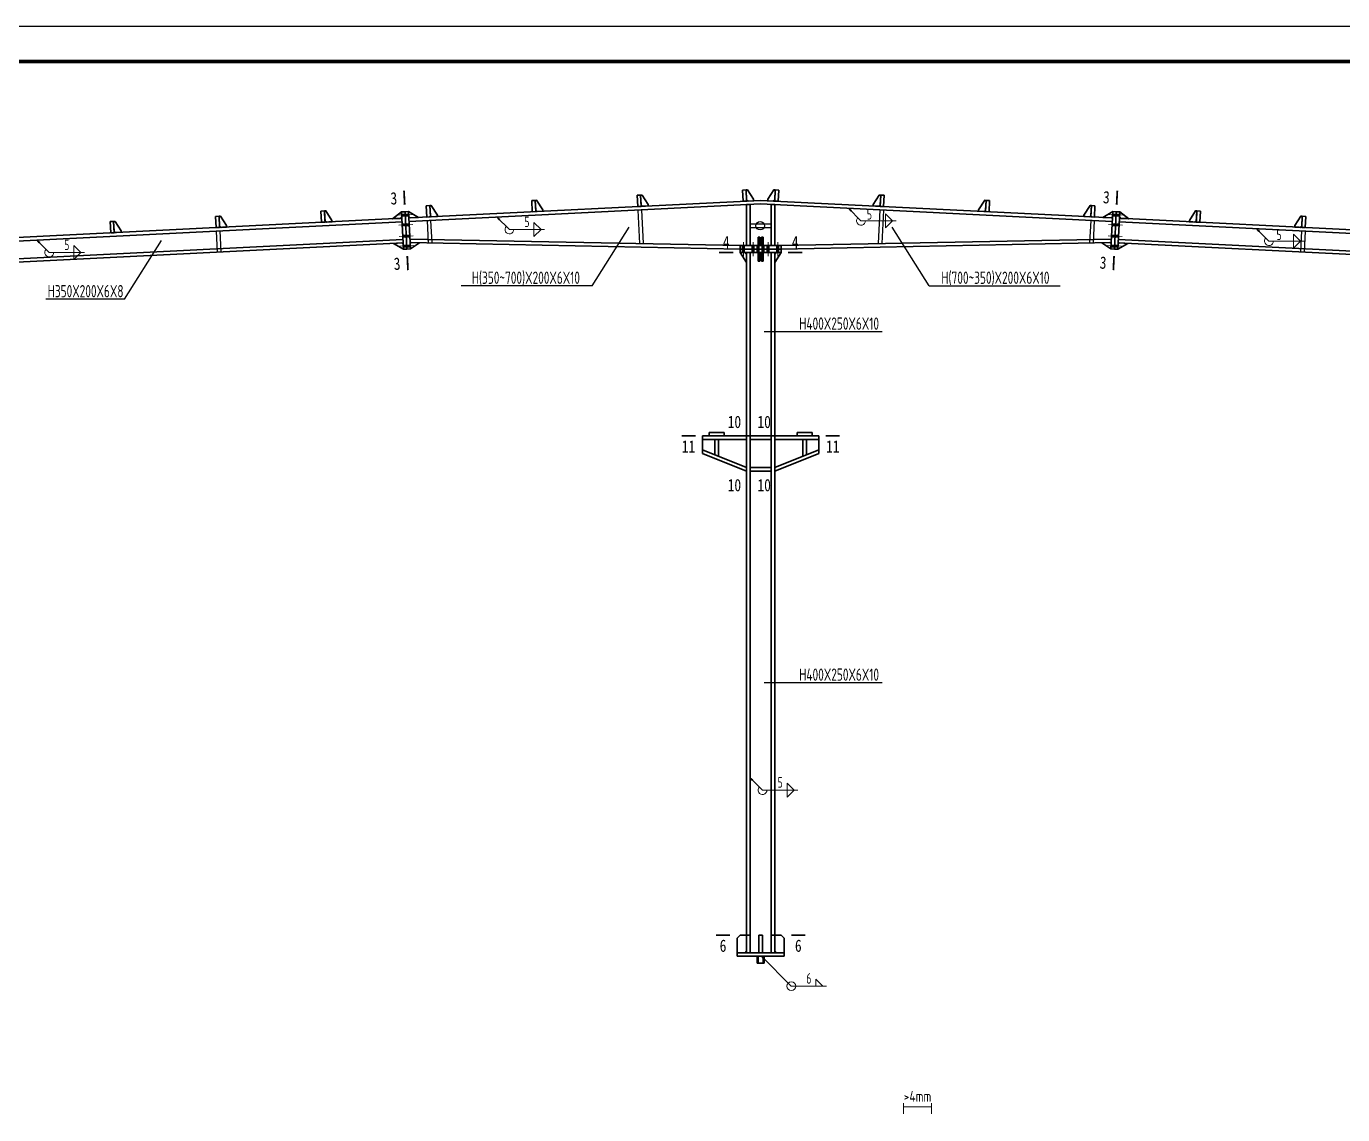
# Model space of a CAD drawing. Extents: x 2072855 to 2883818, y 17306032 to 17674225.
# Drawn here: x 2338501 to 2375920, y 17428500 to 17459459 of the extents above; entities that cross this region are included whole.
import ezdxf
from ezdxf.enums import TextEntityAlignment as Align

# ---------------------------------------------------------------- set-up
doc = ezdxf.new("R2010")
doc.units = 0
doc.header["$LTSCALE"] = 1000
doc.header["$MEASUREMENT"] = 0
for name, color, linetype, lineweight in [('10', 7, 'Continuous', 35), ('114', 2, 'Continuous', 18), ('116', 1, 'Continuous', 35), ('12', 2, 'Continuous', 35), ('14', 2, 'Continuous', 35), ('墙线__粗线', 7, 'Continuous', 18), ('焊缝标注', 9, 'Continuous', 18)]:
    doc.layers.add(name, color=color, linetype=linetype, lineweight=lineweight)
for name, color, linetype in [('3T_WOOD', 21, 'Continuous'), ('BALCONY', 6, 'Continuous'), ('TK', 4, 'Continuous')]:
    doc.layers.add(name, color=color, linetype=linetype)
doc.styles.add('FromPkpm', font='Pkpmeng', dxfattribs={"width": 0.7, "bigfont": 'hztxt'})
doc.styles.add('hztxt', font='Pkpmeng', dxfattribs={"width": 0.7, "bigfont": 'hztxt'})
doc.styles.add('TSSD_Dimension', font='Tssdeng.shx', dxfattribs={"width": 0.7, "bigfont": 'hztxt.shx'})
doc.styles.add('宋体', font='', dxfattribs={"width": 0.8})
doc.styles.get('宋体').set_extended_font_data('SimSun')

# ---------------------------------------------------------------- blocks, each defined once
blk = doc.blocks.new('GeYuanFrame_64154886', base_point=(20.09, 4.53))
at = {"layer": 'TK'}
blk.add_lwpolyline([(20.09, 4.53), (20.09, 598.53), (1176.09, 598.53), (1176.09, 4.53)], close=True, dxfattribs=at)
at = {"layer": 'TK', "const_width": 1}
blk.add_lwpolyline([(45.09, 588.53), (1166.09, 588.53), (1166.09, 14.53), (45.09, 14.53)], close=True, dxfattribs=at)

msp = doc.modelspace()

# ---------------------------------------------------------------- hatches: boundary and pattern name
at = {"layer": '焊缝标注'}
for points in [[(2361874.4, 17454282.5), (2361934.3, 17454201.1), (2361955.6, 17454222.2)], [(2351879.4, 17454032.7), (2351939.3, 17453951.2), (2351960.6, 17453972.3)], [(2338799.2, 17453378.7), (2338859.1, 17453297.2), (2338880.4, 17453318.3)], [(2373470.5, 17453702.7), (2373530.4, 17453621.2), (2373551.7, 17453642.4)], [(2359075.7, 17438086.3), (2359135.5, 17438004.8), (2359156.8, 17438025.9)], [(2359400.7, 17433007.6), (2359460.5, 17432926.1), (2359481.8, 17432947.3)]]:
    msp.add_hatch(color=256, dxfattribs=at).paths.add_polyline_path(points)

# ---------------------------------------------------------------- linework, layer by layer
at = {"color": 3, "lineweight": 35, "ltscale": 100}
for p, q in [((2349375.7, 17454007.6), (2359375.7, 17454507.6)), ((2359375.7, 17454507.6), (2369375.7, 17454007.6)), ((2349380.7, 17453907.7), (2359375.7, 17454407.5)), ((2359375.7, 17454407.5), (2369370.7, 17453907.7)), ((2333575.4, 17453217.6), (2349175.9, 17453997.6)), ((2333580.4, 17453117.7), (2349180.9, 17453897.7)), ((2369570.4, 17453897.7), (2385170.9, 17453117.7)), ((2369575.4, 17453997.6), (2385175.9, 17453217.6)), ((2333605.4, 17452618.3), (2349205.9, 17453398.4)), ((2349405.6, 17453408.6), (2358795.7, 17453222.3)), ((2359955.7, 17453222.3), (2369345.7, 17453408.6)), ((2369545.4, 17453398.4), (2385145.9, 17452618.3)), ((2333610.4, 17452518.5), (2349210.9, 17453298.5)), ((2349410.6, 17453308.5), (2358795.7, 17453122.3)), ((2358975.7, 17447807.6), (2358975.7, 17453022.3)), ((2358975.7, 17453022.3), (2359075.7, 17453022.3)), ((2359075.7, 17447807.6), (2359075.7, 17453022.3)), ((2359675.7, 17447807.6), (2359675.7, 17453022.3)), ((2359675.7, 17453022.3), (2359775.7, 17453022.3)), ((2359775.7, 17447807.6), (2359775.7, 17453022.3)), ((2359955.7, 17453122.3), (2369340.7, 17453308.5)), ((2369540.5, 17453298.5), (2385141, 17452518.5)), ((2358975.7, 17433107.6), (2358975.7, 17447807.6)), ((2358975.7, 17447807.6), (2359075.7, 17447807.6)), ((2359075.7, 17433107.6), (2359075.7, 17447807.6)), ((2359075.7, 17447807.6), (2359675.7, 17447807.6)), ((2359675.7, 17433107.6), (2359675.7, 17447807.6)), ((2359675.7, 17447807.6), (2359775.7, 17447807.6)), ((2359775.7, 17433107.6), (2359775.7, 17447807.6))]:
    msp.add_line(p, q, dxfattribs=at)
at = {"layer": '10', "lineweight": 35, "ltscale": 100, "const_width": 50}
for points in [[(2349236.8, 17454781.6), (2349256.8, 17454382.1)], [(2369514.5, 17454781.6), (2369494.5, 17454382.1)], [(2358195.7, 17453022.3), (2358595.7, 17453022.3)], [(2360555.7, 17453022.3), (2360155.7, 17453022.3)], [(2349349.8, 17452522.5), (2349329.8, 17452922)], [(2369401.5, 17452522.5), (2369421.5, 17452922)], [(2358975.7, 17448407.6), (2358975.7, 17448007.6)], [(2359775.7, 17448407.6), (2359775.7, 17448007.6)], [(2357125.7, 17447807.6), (2357525.7, 17447807.6)], [(2361625.7, 17447807.6), (2361225.7, 17447807.6)], [(2358975.7, 17446207.6), (2358975.7, 17446607.6)], [(2359775.7, 17446207.6), (2359775.7, 17446607.6)], [(2358105.7, 17433607.6), (2358505.7, 17433607.6)], [(2360645.7, 17433607.6), (2360245.7, 17433607.6)]]:
    msp.add_lwpolyline(points, dxfattribs=at)
at = {"layer": '114', "lineweight": 18, "ltscale": 100}
for p, q in [((2349071.5, 17454082.5), (2349471, 17454102.5)), ((2369280.3, 17454102.5), (2369679.8, 17454082.5)), ((2349085.5, 17453802.9), (2349485, 17453822.8)), ((2369266.3, 17453822.8), (2369665.8, 17453802.9)), ((2349101.5, 17453483.3), (2349501, 17453503.2)), ((2369250.3, 17453503.5), (2369649.8, 17453483.5)), ((2349115.5, 17453203.6), (2349515, 17453223.6)), ((2358885.7, 17452922.3), (2358885.7, 17453322.3)), ((2359165.7, 17452922.3), (2359165.7, 17453322.3)), ((2359305.7, 17452922.3), (2359305.7, 17453322.3)), ((2359445.7, 17452922.3), (2359445.7, 17453322.3)), ((2359585.7, 17452922.3), (2359585.7, 17453322.3)), ((2359865.7, 17452922.3), (2359865.7, 17453322.3)), ((2369236.3, 17453223.6), (2369635.8, 17453203.6))]:
    msp.add_line(p, q, dxfattribs=at)
at = {"layer": '114', "color": 1, "lineweight": 70, "ltscale": 100}
for p, q in [((2349171.4, 17454087.5), (2349371.2, 17454097.5)), ((2369380.2, 17454097.5), (2369579.9, 17454087.5)), ((2349185.4, 17453807.9), (2349385.1, 17453817.8)), ((2369366.2, 17453817.8), (2369565.9, 17453807.9)), ((2349201.4, 17453488.3), (2349401.1, 17453498.2)), ((2369350.2, 17453498.5), (2369550, 17453488.5)), ((2349215.4, 17453208.6), (2349415.1, 17453218.6)), ((2358885.7, 17453022.3), (2358885.7, 17453222.3)), ((2359165.7, 17453022.3), (2359165.7, 17453222.3)), ((2359305.7, 17453022.3), (2359305.7, 17453222.3)), ((2359445.7, 17453022.3), (2359445.7, 17453222.3)), ((2359585.7, 17453022.3), (2359585.7, 17453222.3)), ((2359865.7, 17453022.3), (2359865.7, 17453222.3)), ((2369336.2, 17453218.6), (2369536, 17453208.6))]:
    msp.add_line(p, q, dxfattribs=at)
at = {"layer": '116', "lineweight": 35, "ltscale": 100}
for p, q in [((2359275.7, 17433007.6), (2359275.7, 17432807.6)), ((2359275.7, 17432807.6), (2359475.7, 17432807.6)), ((2359305.7, 17433007.6), (2359305.7, 17432807.6)), ((2359445.7, 17433007.6), (2359445.7, 17432807.6)), ((2359475.7, 17433007.6), (2359475.7, 17432807.6))]:
    msp.add_line(p, q, dxfattribs=at)
at = {"layer": '12', "lineweight": 35, "ltscale": 100}
for p, q in [((2352967.7, 17454507.6), (2352867.8, 17454502.6)), ((2352867.8, 17454502.6), (2352883.8, 17454183)), ((2352983.7, 17454188), (2352967.7, 17454507.6)), ((2355963.9, 17454657.4), (2355864, 17454652.4)), ((2355864, 17454652.4), (2355880, 17454332.8)), ((2355979.9, 17454337.8), (2355963.9, 17454657.4)), ((2358960.2, 17454807.2), (2358860.3, 17454802.2)), ((2358860.3, 17454802.2), (2358876.3, 17454482.6)), ((2358876.3, 17454482.6), (2358976.1, 17454487.6)), ((2358976.1, 17454487.6), (2358960.2, 17454807.2)), ((2359775.2, 17454487.6), (2359791.1, 17454807.2)), ((2359875, 17454482.6), (2359775.2, 17454487.6)), ((2359791.1, 17454807.2), (2359891, 17454802.2)), ((2359891, 17454802.2), (2359875, 17454482.6)), ((2362771.4, 17454337.8), (2362787.4, 17454657.4)), ((2362787.4, 17454657.4), (2362887.3, 17454652.4)), ((2362887.3, 17454652.4), (2362871.3, 17454332.8)), ((2365767.7, 17454188), (2365783.7, 17454507.6)), ((2365783.7, 17454507.6), (2365883.5, 17454502.6)), ((2365883.5, 17454502.6), (2365867.5, 17454183)), ((2346975.2, 17454208), (2346875.3, 17454203)), ((2346875.3, 17454203), (2346891.3, 17453883.4)), ((2346991.1, 17453888.4), (2346975.2, 17454208)), ((2349971.4, 17454357.8), (2349871.5, 17454352.8)), ((2349871.5, 17454352.8), (2349887.5, 17454033.2)), ((2349987.4, 17454038.2), (2349971.4, 17454357.8)), ((2352883.8, 17454183), (2352983.7, 17454188)), ((2355880, 17454332.8), (2355979.9, 17454337.8)), ((2362871.3, 17454332.8), (2362771.4, 17454337.8)), ((2365867.5, 17454183), (2365767.7, 17454188)), ((2368763.9, 17454038.2), (2368779.9, 17454357.8)), ((2368779.9, 17454357.8), (2368879.8, 17454352.8)), ((2368879.8, 17454352.8), (2368863.8, 17454033.2)), ((2371760.2, 17453888.4), (2371776.2, 17454208)), ((2371776.2, 17454208), (2371876, 17454203)), ((2371876, 17454203), (2371860, 17453883.4)), ((2340982.6, 17453908.4), (2340882.8, 17453903.4)), ((2340882.8, 17453903.4), (2340898.8, 17453583.8)), ((2340998.6, 17453588.8), (2340982.6, 17453908.4)), ((2343978.9, 17454058.2), (2343879, 17454053.2)), ((2343879, 17454053.2), (2343895, 17453733.6)), ((2343895, 17453733.6), (2343994.9, 17453738.6)), ((2343994.9, 17453738.6), (2343978.9, 17454058.2)), ((2346891.3, 17453883.4), (2346991.1, 17453888.4)), ((2349887.5, 17454033.2), (2349987.4, 17454038.2)), ((2368863.8, 17454033.2), (2368763.9, 17454038.2)), ((2371860, 17453883.4), (2371760.2, 17453888.4)), ((2374756.4, 17453738.6), (2374772.4, 17454058.2)), ((2374856.3, 17453733.6), (2374756.4, 17453738.6)), ((2374772.4, 17454058.2), (2374872.3, 17454053.2)), ((2374872.3, 17454053.2), (2374856.3, 17453733.6)), ((2340898.8, 17453583.8), (2340998.6, 17453588.8))]:
    msp.add_line(p, q, dxfattribs=at)
for points in [[(2353181.4, 17454238), (2353183.4, 17454198), (2353023.6, 17454190), (2352981.7, 17454228), (2352967.7, 17454507.6), (2353007.6, 17454509.6)], [(2356177.7, 17454387.8), (2356179.7, 17454347.8), (2356019.9, 17454339.8), (2355977.9, 17454377.8), (2355963.9, 17454657.4), (2356003.9, 17454659.4)], [(2359173.9, 17454537.6), (2359175.9, 17454497.6), (2359016.1, 17454489.6), (2358974.1, 17454527.6), (2358960.2, 17454807.2), (2359000.1, 17454809.2)], [(2359577.4, 17454537.6), (2359575.4, 17454497.6), (2359735.2, 17454489.6), (2359777.2, 17454527.6), (2359791.1, 17454807.2), (2359751.2, 17454809.2)], [(2362573.7, 17454387.8), (2362571.7, 17454347.8), (2362731.5, 17454339.8), (2362773.4, 17454377.8), (2362787.4, 17454657.4), (2362747.4, 17454659.4)], [(2365569.9, 17454238), (2365567.9, 17454198), (2365727.7, 17454190), (2365769.7, 17454228), (2365783.7, 17454507.6), (2365743.7, 17454509.6)], [(2347188.9, 17453938.3), (2347190.9, 17453898.4), (2347031.1, 17453890.4), (2346989.1, 17453928.3), (2346975.2, 17454208), (2347015.1, 17454210)], [(2350185.2, 17454088.1), (2350187.2, 17454048.2), (2350027.4, 17454040.2), (2349985.4, 17454078.2), (2349971.4, 17454357.8), (2350011.4, 17454359.8)], [(2368566.2, 17454088.1), (2368564.2, 17454048.2), (2368724, 17454040.2), (2368765.9, 17454078.2), (2368779.9, 17454357.8), (2368740, 17454359.8)], [(2371562.4, 17453938.3), (2371560.4, 17453898.4), (2371720.2, 17453890.4), (2371762.2, 17453928.3), (2371776.2, 17454208), (2371736.2, 17454210)], [(2341196.4, 17453638.7), (2341198.4, 17453598.8), (2341038.6, 17453590.8), (2340996.6, 17453628.7), (2340982.6, 17453908.4), (2341022.6, 17453910.4)], [(2344192.6, 17453788.5), (2344194.6, 17453748.6), (2344034.8, 17453740.6), (2343992.9, 17453778.5), (2343978.9, 17454058.2), (2344018.8, 17454060.2)], [(2374558.7, 17453788.5), (2374556.7, 17453748.6), (2374716.5, 17453740.6), (2374758.4, 17453778.5), (2374772.4, 17454058.2), (2374732.5, 17454060.2)]]:
    msp.add_lwpolyline(points, close=True, dxfattribs=at)
at = {"layer": '14', "lineweight": 35, "ltscale": 100}
for p, q in [((2348906.2, 17453984.1), (2349166.9, 17454177.4)), ((2349166.9, 17454177.4), (2349266.8, 17454182.4)), ((2349220, 17453116.7), (2349166.9, 17454177.4)), ((2349166.9, 17454177.4), (2349173.9, 17454037.6)), ((2349266.8, 17454182.4), (2349366.7, 17454187.4)), ((2349266.8, 17454182.4), (2349319.8, 17453121.7)), ((2349319.8, 17453121.7), (2349266.8, 17454182.4)), ((2349366.7, 17454187.4), (2349419.7, 17453126.7)), ((2349373.7, 17454047.6), (2349366.7, 17454187.4)), ((2349366.7, 17454187.4), (2349645.3, 17454021.1)), ((2358975.7, 17454387.5), (2359075.7, 17454392.5)), ((2358975.7, 17453222.3), (2358975.7, 17454387.5)), ((2359075.7, 17454392.5), (2359075.7, 17453222.3)), ((2359675.7, 17453222.3), (2359675.7, 17454392.5)), ((2359675.7, 17454392.5), (2359775.7, 17454387.5)), ((2359775.7, 17454387.5), (2359775.7, 17453222.3)), ((2369106, 17454021.1), (2369384.6, 17454187.4)), ((2369331.6, 17453126.7), (2369384.6, 17454187.4)), ((2369384.6, 17454187.4), (2369377.6, 17454047.6)), ((2369384.6, 17454187.4), (2369484.5, 17454182.4)), ((2369484.5, 17454182.4), (2369431.5, 17453121.7)), ((2369431.5, 17453121.7), (2369484.5, 17454182.4)), ((2369484.5, 17454182.4), (2369584.4, 17454177.4)), ((2369584.4, 17454177.4), (2369531.4, 17453116.7)), ((2369577.4, 17454037.6), (2369584.4, 17454177.4)), ((2369584.4, 17454177.4), (2369845.1, 17453984.1)), ((2349136, 17453995.6), (2348906.2, 17453984.1)), ((2349173.9, 17454037.6), (2349136, 17453995.6)), ((2349415.6, 17454009.6), (2349373.7, 17454047.6)), ((2349645.3, 17454021.1), (2349415.6, 17454009.6)), ((2369335.7, 17454009.6), (2369106, 17454021.1)), ((2369377.6, 17454047.6), (2369335.7, 17454009.6)), ((2369615.4, 17453995.6), (2369577.4, 17454037.6)), ((2369845.1, 17453984.1), (2369615.4, 17453995.6)), ((2359355.7, 17453462.3), (2359305.7, 17453462.3)), ((2359305.7, 17453462.3), (2359305.7, 17453222.3)), ((2359355.7, 17453222.3), (2359355.7, 17453462.3)), ((2359395.7, 17453222.3), (2359395.7, 17453462.3)), ((2359395.7, 17453462.3), (2359445.7, 17453462.3)), ((2359445.7, 17453462.3), (2359445.7, 17453222.3)), ((2348941.2, 17453285), (2349170.9, 17453296.5)), ((2349219.9, 17453118.7), (2348941.2, 17453285)), ((2349170.9, 17453296.5), (2349212.9, 17453258.5)), ((2349212.9, 17453258.5), (2349219.9, 17453118.7)), ((2349319.8, 17453121.7), (2349220, 17453116.7)), ((2349419.7, 17453126.7), (2349319.8, 17453121.7)), ((2349412.6, 17453268.5), (2349450.6, 17453307.7)), ((2349419.6, 17453128.7), (2349412.6, 17453268.5)), ((2349680.6, 17453303.1), (2349419.6, 17453128.7)), ((2349450.6, 17453307.7), (2349680.6, 17453303.1)), ((2358795.7, 17453222.3), (2359955.7, 17453222.3)), ((2358795.7, 17453122.3), (2358795.7, 17453222.3)), ((2359955.7, 17453122.3), (2358795.7, 17453122.3)), ((2358795.7, 17453122.3), (2359955.7, 17453122.3)), ((2358795.7, 17453022.3), (2358795.7, 17453122.3)), ((2359955.7, 17453022.3), (2358795.7, 17453022.3)), ((2358975.7, 17452742.3), (2358795.7, 17453022.3)), ((2358795.7, 17453022.3), (2358935.7, 17453022.3)), ((2358935.7, 17453022.3), (2358975.7, 17452982.3)), ((2359075.7, 17453222.3), (2358975.7, 17453222.3)), ((2358975.7, 17452982.3), (2358975.7, 17452742.3)), ((2359305.7, 17453222.3), (2359355.7, 17453222.3)), ((2359305.7, 17452782.3), (2359305.7, 17453022.3)), ((2359305.7, 17453022.3), (2359355.7, 17453022.3)), ((2359355.7, 17453022.3), (2359355.7, 17452782.3)), ((2359445.7, 17453222.3), (2359395.7, 17453222.3)), ((2359395.7, 17453022.3), (2359395.7, 17452782.3)), ((2359445.7, 17453022.3), (2359395.7, 17453022.3)), ((2359445.7, 17452782.3), (2359445.7, 17453022.3)), ((2359775.7, 17453222.3), (2359675.7, 17453222.3)), ((2359955.7, 17453022.3), (2359775.7, 17452742.3)), ((2359775.7, 17452982.3), (2359815.7, 17453022.3)), ((2359775.7, 17452742.3), (2359775.7, 17452982.3)), ((2359815.7, 17453022.3), (2359955.7, 17453022.3)), ((2359955.7, 17453222.3), (2359955.7, 17453122.3)), ((2359955.7, 17453122.3), (2359955.7, 17453022.3)), ((2369070.8, 17453303.1), (2369300.7, 17453307.7)), ((2369331.7, 17453128.7), (2369070.8, 17453303.1)), ((2369300.7, 17453307.7), (2369338.7, 17453268.5)), ((2369431.5, 17453121.7), (2369331.6, 17453126.7)), ((2369338.7, 17453268.5), (2369331.7, 17453128.7)), ((2369531.4, 17453116.7), (2369431.5, 17453121.7)), ((2369810.1, 17453285), (2369531.5, 17453118.7)), ((2369531.5, 17453118.7), (2369538.5, 17453258.6)), ((2369538.5, 17453258.6), (2369580.4, 17453296.5)), ((2369580.4, 17453296.5), (2369810.1, 17453285)), ((2359355.7, 17452782.3), (2359305.7, 17452782.3)), ((2359395.7, 17452782.3), (2359445.7, 17452782.3)), ((2357725.7, 17447807.6), (2358975.7, 17447807.6)), ((2357725.7, 17447707.6), (2357725.7, 17447807.6)), ((2358335.7, 17447907.6), (2357915.7, 17447907.6)), ((2357915.7, 17447907.6), (2357915.7, 17447807.6)), ((2357915.7, 17447807.6), (2358335.7, 17447807.6)), ((2358335.7, 17447807.6), (2358335.7, 17447907.6)), ((2358975.7, 17447807.6), (2358975.7, 17447707.6)), ((2359075.7, 17447807.6), (2359675.7, 17447807.6)), ((2359075.7, 17447707.6), (2359075.7, 17447807.6)), ((2359675.7, 17447807.6), (2359675.7, 17447707.6)), ((2359775.7, 17447807.6), (2361025.7, 17447807.6)), ((2359775.7, 17447707.6), (2359775.7, 17447807.6)), ((2360415.7, 17447907.6), (2360835.7, 17447907.6)), ((2360415.7, 17447807.6), (2360415.7, 17447907.6)), ((2360835.7, 17447807.6), (2360415.7, 17447807.6)), ((2360835.7, 17447907.6), (2360835.7, 17447807.6)), ((2361025.7, 17447807.6), (2361025.7, 17447707.6)), ((2358975.7, 17447707.6), (2357725.7, 17447707.6)), ((2357725.7, 17447707.6), (2357725.7, 17447407.6)), ((2358975.7, 17447707.6), (2357725.7, 17447707.6)), ((2357725.7, 17447407.6), (2358975.7, 17446907.6)), ((2357725.7, 17447407.6), (2358975.7, 17446907.6)), ((2357725.7, 17447307.6), (2357725.7, 17447407.6)), ((2358075.7, 17447267.6), (2358075.7, 17447707.6)), ((2358075.7, 17447707.6), (2358175.7, 17447707.6)), ((2358175.7, 17447707.6), (2358175.7, 17447227.6)), ((2358975.7, 17446907.6), (2358975.7, 17447707.6)), ((2359675.7, 17447707.6), (2359075.7, 17447707.6)), ((2361025.7, 17447707.6), (2359775.7, 17447707.6)), ((2359775.7, 17447707.6), (2359775.7, 17446907.6)), ((2361025.7, 17447707.6), (2359775.7, 17447707.6)), ((2359775.7, 17446907.6), (2361025.7, 17447407.6)), ((2359775.7, 17446907.6), (2361025.7, 17447407.6)), ((2360575.7, 17447227.6), (2360575.7, 17447707.6)), ((2360575.7, 17447707.6), (2360675.7, 17447707.6)), ((2360675.7, 17447707.6), (2360675.7, 17447267.6)), ((2361025.7, 17447407.6), (2361025.7, 17447707.6)), ((2361025.7, 17447407.6), (2361025.7, 17447307.6)), ((2358975.7, 17446807.6), (2357725.7, 17447307.6)), ((2358175.7, 17447227.6), (2358075.7, 17447267.6)), ((2361025.7, 17447307.6), (2359775.7, 17446807.6)), ((2360675.7, 17447267.6), (2360575.7, 17447227.6)), ((2358975.7, 17446907.6), (2358975.7, 17446807.6)), ((2359075.7, 17446907.6), (2359675.7, 17446907.6)), ((2359075.7, 17446807.6), (2359075.7, 17446907.6)), ((2359675.7, 17446807.6), (2359075.7, 17446807.6)), ((2359675.7, 17446907.6), (2359675.7, 17446807.6)), ((2359775.7, 17446807.6), (2359775.7, 17446907.6)), ((2358705.7, 17433517.6), (2358795.7, 17433607.6)), ((2358705.7, 17433107.6), (2358705.7, 17433517.6)), ((2358795.7, 17433607.6), (2358975.7, 17433607.6)), ((2358975.7, 17433607.6), (2358975.7, 17433147.6)), ((2358975.7, 17433107.6), (2358975.7, 17433607.6)), ((2358975.7, 17433607.6), (2359075.7, 17433607.6)), ((2359075.7, 17433607.6), (2359075.7, 17433107.6)), ((2359325.7, 17433107.6), (2359325.7, 17433607.6)), ((2359325.7, 17433607.6), (2359425.7, 17433607.6)), ((2359425.7, 17433607.6), (2359425.7, 17433107.6)), ((2359675.7, 17433107.6), (2359675.7, 17433607.6)), ((2359675.7, 17433607.6), (2359775.7, 17433607.6)), ((2359775.7, 17433607.6), (2359775.7, 17433147.6)), ((2359955.7, 17433607.6), (2359775.7, 17433607.6)), ((2359775.7, 17433607.6), (2359775.7, 17433107.6)), ((2360045.7, 17433517.6), (2359955.7, 17433607.6)), ((2360045.7, 17433107.6), (2360045.7, 17433517.6)), ((2358975.7, 17433147.6), (2358935.7, 17433107.6)), ((2359775.7, 17433147.6), (2359815.7, 17433107.6)), ((2358705.7, 17433007.6), (2358705.7, 17433107.6)), ((2358705.7, 17433107.6), (2360045.7, 17433107.6)), ((2358935.7, 17433107.6), (2358705.7, 17433107.6)), ((2360045.7, 17433007.6), (2358705.7, 17433007.6)), ((2359075.7, 17433107.6), (2358975.7, 17433107.6)), ((2359425.7, 17433107.6), (2359325.7, 17433107.6)), ((2359775.7, 17433107.6), (2359675.7, 17433107.6)), ((2359815.7, 17433107.6), (2360045.7, 17433107.6)), ((2360045.7, 17433107.6), (2360045.7, 17433007.6))]:
    msp.add_line(p, q, dxfattribs=at)
at = {"layer": '3T_WOOD'}
for p, q in [((2359075.7, 17453838.3), (2359675.7, 17453838.3)), ((2359075.7, 17453738.5), (2359675.7, 17453738.5))]:
    msp.add_line(p, q, dxfattribs=at)
for points in [[(2355885, 17454233), (2355932.8, 17453279.1)], [(2355984.9, 17454238), (2356032.6, 17453284.1)], [(2362766.4, 17454238), (2362718.7, 17453284.1)], [(2362866.3, 17454233), (2362818.5, 17453279.1)], [(2349892.5, 17453933.1), (2349924.3, 17453298.3)], [(2349992.4, 17453938.1), (2350024.5, 17453296.3)], [(2368758.9, 17453938.1), (2368726.8, 17453296.3)], [(2368858.8, 17453933.1), (2368827, 17453298.3)], [(2343900, 17453633.2), (2343930, 17453034.5)], [(2343999.9, 17453638.2), (2344029.9, 17453039.4)], [(2374751.4, 17453638.2), (2374721.4, 17453039.4)], [(2374851.3, 17453633.2), (2374821.3, 17453034.5)]]:
    msp.add_lwpolyline(points, dxfattribs=at)
msp.add_circle((2359361.6, 17453785.7), 118.8, dxfattribs=at)
at = {"layer": 'BALCONY'}
for p, q in [((2354587.9, 17452080.5, -3.6), (2355638.6, 17453748.5)), ((2364163.4, 17452080.5, -3.6), (2363112.8, 17453748.5)), ((2341295.6, 17451697, -3.4), (2342346.3, 17453365.1, 0.2)), ((2354587.9, 17452080.5, -3.6), (2350860.7, 17452080.5, -3.6)), ((2364163.4, 17452080.5, -3.6), (2367890.6, 17452080.5, -3.6)), ((2341295.6, 17451697, -3.4), (2339058.5, 17451697, -3.4)), ((2359477.9, 17450775.6), (2362831.1, 17450775.6)), ((2359477.9, 17440790.2), (2362831.1, 17440790.2))]:
    msp.add_line(p, q, dxfattribs=at)
at = {"layer": '墙线__粗线', "color": 6}
for p, q in [((2363435.5, 17428823.3, -200), (2363435.5, 17428523.3, -200)), ((2363435.5, 17428723.3, -200), (2364235.5, 17428723.3, -200)), ((2364235.5, 17428823.3, -200), (2364235.5, 17428523.3, -200))]:
    msp.add_line(p, q, dxfattribs=at)
at = {"layer": '焊缝标注', "lineweight": 18, "ltscale": 100}
for p, q in [((2361874.4, 17454282.5), (2362227, 17453928)), ((2362927, 17454128), (2363127, 17453928)), ((2362927, 17453928), (2362927, 17454128)), ((2351879.4, 17454032.7), (2352232, 17453678.1)), ((2352932, 17453878.1), (2353132, 17453678.1)), ((2352932, 17453678.1), (2352932, 17453878.1)), ((2362227, 17453928), (2363227, 17453928)), ((2362927, 17453728), (2363127, 17453928)), ((2362927, 17453928), (2362927, 17453728)), ((2338799.2, 17453378.7), (2339151.8, 17453024.1)), ((2352232, 17453678.1), (2353232, 17453678.1)), ((2352932, 17453478.1), (2353132, 17453678.1)), ((2352932, 17453678.1), (2352932, 17453478.1)), ((2373470.5, 17453702.7), (2373823.1, 17453348.2)), ((2373823.1, 17453348.2), (2374823.1, 17453348.2)), ((2374523.1, 17453548.2), (2374723.1, 17453348.2)), ((2374523.1, 17453348.2), (2374523.1, 17453548.2)), ((2374523.1, 17453148.2), (2374723.1, 17453348.2)), ((2374523.1, 17453348.2), (2374523.1, 17453148.2)), ((2339151.8, 17453024.1), (2340151.8, 17453024.1)), ((2339851.8, 17453224.1), (2340051.8, 17453024.1)), ((2339851.8, 17453024.1), (2339851.8, 17453224.1)), ((2339851.8, 17452824.1), (2340051.8, 17453024.1)), ((2339851.8, 17453024.1), (2339851.8, 17452824.1)), ((2359075.7, 17438086.3), (2359428.2, 17437731.7)), ((2359428.2, 17437731.7), (2360428.2, 17437731.7)), ((2360128.2, 17437931.7), (2360328.2, 17437731.7)), ((2360128.2, 17437731.7), (2360128.2, 17437931.7)), ((2360128.2, 17437531.7), (2360328.2, 17437731.7)), ((2360128.2, 17437731.7), (2360128.2, 17437531.7)), ((2359400.7, 17433007.6), (2360246.8, 17432156.7)), ((2360246.8, 17432156.7), (2361246.8, 17432156.7)), ((2360946.8, 17432356.7), (2361146.8, 17432156.7)), ((2360946.8, 17432156.7), (2360946.8, 17432356.7))]:
    msp.add_line(p, q, dxfattribs=at)
at = {"layer": '焊缝标注', "linetype": 'Continuous'}
for points in [[(2361874.4, 17454282.5), (2361934.3, 17454201.1), (2361955.6, 17454222.2)], [(2351879.4, 17454032.7), (2351939.3, 17453951.2), (2351960.6, 17453972.3)], [(2338799.2, 17453378.7), (2338859.1, 17453297.2), (2338880.4, 17453318.3)], [(2373470.5, 17453702.7), (2373530.4, 17453621.2), (2373551.7, 17453642.4)], [(2359075.7, 17438086.3), (2359135.5, 17438004.8), (2359156.8, 17438025.9)], [(2359400.7, 17433007.6), (2359460.5, 17432926.1), (2359481.8, 17432947.3)]]:
    msp.add_lwpolyline(points, close=True, dxfattribs=at)
at = {"layer": '焊缝标注', "lineweight": 18, "ltscale": 100}
msp.add_circle((2360246.8, 17432156.7), 125, dxfattribs=at)
for centre, start in [((2352232, 17453678.1), 134.84026), ((2362227, 17453928), 134.84026), ((2373823.1, 17453348.2), 134.8405), ((2339151.8, 17453024.1), 134.84026), ((2359428.2, 17437731.7), 134.84032)]:
    msp.add_arc(centre, 125, start, 0, dxfattribs=at)

# ---------------------------------------------------------------- block references
at = {"layer": '3T_WOOD', "xscale": 100, "yscale": 100, "zscale": 100}
msp.add_blockref('GeYuanFrame_64154886', (2305502.1, 17400059), dxfattribs=at)

# ---------------------------------------------------------------- texts
at = {"layer": '10', "lineweight": 25, "style": '宋体', "width": 0.8}
for s, rotation, p in [('3', 2.86273, (2348947.2, 17454566.9)), ('3', -2.86273, (2369204.9, 17454596.9)), ('4', 0.00015, (2358395.7, 17453322.3)), ('4', 0.00015, (2360355.7, 17453322.3)), ('3', 2.86273, (2349040.2, 17452707.2)), ('3', -2.86273, (2369111.9, 17452737.2))]:
    msp.add_text(s, height=350, rotation=rotation, dxfattribs=at).set_placement(p, align=Align.MIDDLE_CENTER)
for s, p in [('10', (2358629.5, 17448207.6)), ('10', (2359475.7, 17448207.6)), ('11', (2357325.7, 17447507.6)), ('11', (2361425.7, 17447507.6)), ('10', (2358629.5, 17446407.6)), ('10', (2359475.7, 17446407.6)), ('6', (2358305.7, 17433307.6)), ('6', (2360445.7, 17433307.6))]:
    msp.add_text(s, height=350, dxfattribs=at).set_placement(p, align=Align.MIDDLE_CENTER)
at = {"layer": 'BALCONY', "style": 'TSSD_Dimension', "width": 0.7}
for s, p in [('H(350~700)X200X6X10', (2352702.2, 17452308.5, -3.6)), ('H(700~350)X200X6X10', (2366049.1, 17452308.5, -3.6)), ('H350X200X6X8', (2340186.9, 17451925.1, -3.4)), ('H400X250X6X10', (2361606.6, 17451003.6)), ('H400X250X6X10', (2361606.6, 17441018.3))]:
    msp.add_text(s, height=350, dxfattribs=at).set_placement(p, align=Align.MIDDLE)
at = {"layer": '墙线__粗线', "color": 6, "style": 'hztxt', "width": 0.8}
msp.add_text('>4mm', height=310, dxfattribs=at).set_placement((2363835.5, 17429023.3, 1000), align=Align.MIDDLE_CENTER)
at = {"layer": '焊缝标注', "lineweight": 25, "style": 'FromPkpm', "width": 0.7}
for s, p in [('5', (2362466.8, 17453961.3)), ('5', (2352732, 17453748.1)), ('5', (2339651.8, 17453094.1)), ('5', (2374111.3, 17453378.1)), ('5', (2359928.2, 17437801.7)), ('6', (2360746.8, 17432226.7))]:
    msp.add_text(s, height=300, dxfattribs=at).set_placement(p, align=Align.CENTER)

doc.saveas('drawing.dxf')
